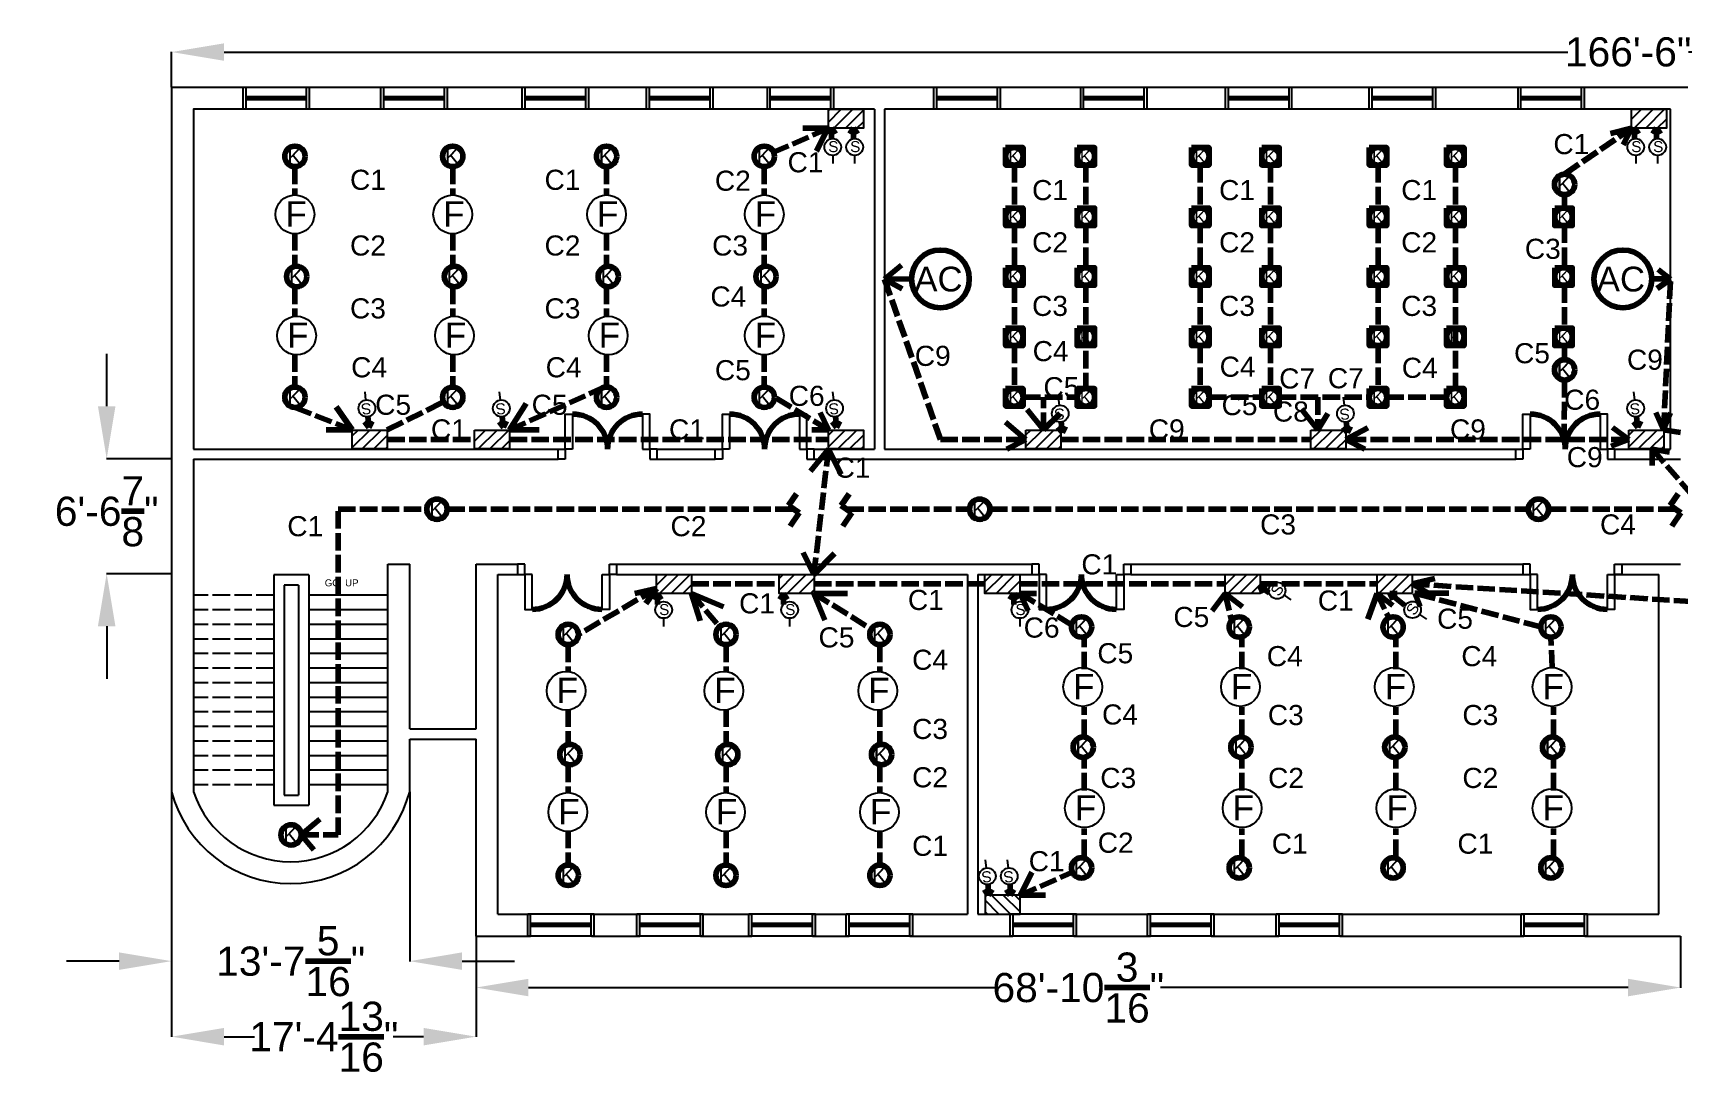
# Model space of a CAD drawing. Header units: inches. Extents: x -110 to 2061, y -108 to 604.
# Drawn here: x -110 to 1018, y -108 to 604 of the extents above; entities that cross this region are included whole.
import ezdxf

# ---------------------------------------------------------------- set-up
doc = ezdxf.new("R2010")
doc.units = ezdxf.units.IN
doc.header["$MEASUREMENT"] = 0
for name, pattern in [('ACAD_ISO02W100', [15, 12, -3]), ('ACAD_ISO03W100', [30, 12, -18]), ('DASHDOT', [1, 0.5, -0.25, 0, -0.25])]:
    doc.linetypes.add(name, pattern=pattern)
doc.layers.add('Conduit', color=131, linetype='Continuous', plot=False)
for name, color, linetype in [('Door', 40, 'Continuous'), ('Fan', 5, 'Continuous'), ('Light', 2, 'Continuous'), ('Measurement', 253, 'Continuous'), ('Sitchboard', 220, 'Continuous'), ('Socket', 110, 'Continuous'), ('Stairase', 120, 'Continuous'), ('Window', 90, 'Continuous')]:
    doc.layers.add(name, color=color, linetype=linetype)
doc.styles.get("Standard").update_dxf_attribs({"font": 'arial.ttf'})
doc.dimstyles.new('Annotative', dxfattribs={"dimscale": 0, "dimtxt": 20, "dimasz": 36, "dimexe": 0.18, "dimexo": 0.0625, "dimgap": 0.09, "dimtad": 0, "dimtih": 1, "dimtoh": 1, "dimdec": 4, "dimzin": 0, "dimdsep": 46, "dimlunit": 4, "dimtxsty": 'Standard', "dimcen": 0.09, "dimadec": 0, "dimazin": 0, "dimtfac": 1, "dimtdec": 4, "dimtofl": 0, "dimtmove": 0, "dimatfit": 3, "dimfxl": 1, "dimtolj": 1, "dimtzin": 0, "dimarcsym": 0})

# ---------------------------------------------------------------- blocks, each defined once
blk = doc.blocks.new('Door large')
at = {"layer": 'Door'}
for points in [[(-53, -36), (-58, -36), (-58, -12), (-53, -12)], [(-5, -36), (0, -36), (0, -12), (-5, -12)], [(-58, -43), (-63, -43), (-63, -36), (-58, -36)], [(0, -43), (5, -43), (5, -36), (0, -36)]]:
    blk.add_lwpolyline(points, close=True, dxfattribs=at)
at = {"layer": 'Door', "lineweight": 100}
for centre, start, end in [((-53, -36), 0, 90), ((-5, -36), 90, 180)]:
    blk.add_arc(centre, 24, start, end, dxfattribs=at)
blk = doc.blocks.new('*U19')
at = {"layer": 'Window'}
for p, q in [((-46.8, 0), (-46.8, 15)), ((-44.8, 15), (-46.8, 15)), ((-44.8, 0), (-44.8, 15)), ((-3.2, 15), (-44.8, 15)), ((-3.2, 0), (-3.2, 15)), ((-1.2, 15), (-3.2, 15)), ((-1.2, 0), (-1.2, 15)), ((-44.8, 0), (-46.8, 0)), ((-3.2, 8.5), (-44.8, 8.5)), ((-3.2, 7.5), (-44.8, 7.5)), ((-3.2, 6.5), (-44.8, 6.5)), ((-3.2, 0), (-44.8, 0)), ((-1.2, 0), (-3.2, 0))]:
    blk.add_line(p, q, dxfattribs=at)
blk = doc.blocks.new('Tubelight')
at = {"layer": 'Conduit', "lineweight": 100}
h = blk.add_hatch(dxfattribs=at)
h.set_pattern_fill('ANSI31', color=256)
h.paths.add_polyline_path([(-30.3, -11.1), (-17.4, -11.1), (-17.4, 3.9), (-30.3, 3.9)], flags=9)
at = {"layer": 'Light', "lineweight": 100}
blk.add_circle((-24, -3.5), 6.99, dxfattribs=at)
blk.add_text('K', height=10.7, dxfattribs=at).set_placement((-29.4, -8.8))
blk = doc.blocks.new('Fan')
at = {"layer": 'Fan'}
blk.add_circle((0, 0), 13.3, dxfattribs=at)
at = {"layer": 'Fan', "lineweight": 100}
blk.add_text('F', height=17.3, dxfattribs=at).set_placement((-6.6, -8.4))
blk = doc.blocks.new('Switchboard')
at = {"layer": 'Sitchboard'}
h = blk.add_hatch(dxfattribs=at)
h.set_pattern_fill('ANSI31', color=256, scale=45)
h.set_pattern_definition([(45, (-544.183, -388.709), (-3.977476, 3.977476), [])])
h.paths.add_polyline_path([(-12, 6.5), (12, 6.5), (12, -6.5), (-12, -6.5)])
blk.add_lwpolyline([(-12, 6.5), (12, 6.5), (12, -6.5), (-12, -6.5)], close=True, dxfattribs=at)
blk = doc.blocks.new('Recessed Light')
at = {"layer": 'Light', "lineweight": 100}
blk.add_lwpolyline([(-6, 6), (6, 6), (6, -6), (-6, -6)], close=True, dxfattribs=at)
blk.add_circle((0, 0), 6, dxfattribs=at)
blk.add_text('K', height=8.42, dxfattribs=at).set_placement((-4.2, -4.3))
blk = doc.blocks.new('2 pin socket')
at = {"layer": 'Socket'}
blk.add_line((0, -5.7), (0, -11.4), dxfattribs=at)
blk.add_circle((0, 0), 5.73, dxfattribs=at)
at = {"layer": 'Socket', "lineweight": 100}
blk.add_text('S', height=7.54, dxfattribs=at).set_placement((-3.1, -3.5))
blk = doc.blocks.new('_Open90')
at = {"color": 0, "linetype": 'ByBlock', "lineweight": -2}
for p, q in [((-4.1, 2.6), (0, 0)), ((-4.1, -2.6), (0, 0)), ((0, 0), (-1, 0))]:
    blk.add_line(p, q, dxfattribs=at)
blk = doc.blocks.new('3 PIN SOCKET')
at = {"layer": 'Socket'}
blk.add_blockref('2 pin socket', (0, 0), dxfattribs=at)
blk = doc.blocks.new('*D21')
at = {"layer": 'Defpoints', "color": 0, "lineweight": 100, "transparency": 16777216}
for p in [(1983, 591.2), (-15, 567), (1983, 567)]:
    blk.add_point(p, dxfattribs=at)
at = {"layer": 'Measurement', "color": 0, "lineweight": -2, "transparency": 16777216}
for p, q in [((-15, 567.1), (-15, 591.4)), ((21, 591.2), (942.7, 591.2)), ((1947, 591.2), (1025.3, 591.2)), ((1983, 567.1), (1983, 591.4))]:
    blk.add_line(p, q, dxfattribs=at)
at = {"layer": 'Measurement', "color": 0, "lineweight": 100, "transparency": 16777216}
for points in [[(21, 597.2), (21, 585.2), (-15, 591.2)], [(1947, 597.2), (1947, 585.2), (1983, 591.2)]]:
    blk.add_solid(points, dxfattribs=at)
at = {"layer": 'Measurement', "color": 0, "lineweight": 100, "transparency": 16777216, "insert": (984, 591.2), "char_height": 20, "attachment_point": 5}
blk.add_mtext('\\A1;166\'-6"', dxfattribs=at)
blk = doc.blocks.new('*D24')
at = {"layer": 'Defpoints', "color": 0, "lineweight": 100, "transparency": 16777216}
for p in [(193.8, -15), (1020, -15), (1020, -50.3)]:
    blk.add_point(p, dxfattribs=at)
at = {"layer": 'Measurement', "color": 0, "lineweight": -2, "transparency": 16777216}
for p, q in [((193.8, -15.1), (193.8, -50.5)), ((1020, -15.1), (1020, -50.5)), ((229.8, -50.3), (550.6, -50.3)), ((984, -50.3), (663.2, -50.3))]:
    blk.add_line(p, q, dxfattribs=at)
at = {"layer": 'Measurement', "color": 0, "lineweight": 100, "transparency": 16777216}
for points in [[(229.8, -44.3), (229.8, -56.3), (193.8, -50.3)], [(984, -44.3), (984, -56.3), (1020, -50.3)]]:
    blk.add_solid(points, dxfattribs=at)
at = {"layer": 'Measurement', "color": 0, "lineweight": 100, "transparency": 16777216, "insert": (606.9, -50.3), "char_height": 20, "attachment_point": 5}
blk.add_mtext('\\A1;68\'-10{\\H1x;\\S3/16;}"', dxfattribs=at)
blk = doc.blocks.new('*D27')
at = {"layer": 'Defpoints', "color": 0, "lineweight": 100, "transparency": 16777216}
for p in [(-15, 84), (193.8, -15), (-15, -84)]:
    blk.add_point(p, dxfattribs=at)
at = {"layer": 'Measurement', "color": 0, "lineweight": -2, "transparency": 16777216}
for p, q in [((-15, 83.9), (-15, -84.2)), ((193.8, -15.1), (193.8, -84.2)), ((21, -84), (41.8, -84)), ((157.8, -84), (137, -84))]:
    blk.add_line(p, q, dxfattribs=at)
at = {"layer": 'Measurement', "color": 0, "lineweight": 100, "transparency": 16777216}
for points in [[(21, -78), (21, -90), (-15, -84)], [(157.8, -78), (157.8, -90), (193.8, -84)]]:
    blk.add_solid(points, dxfattribs=at)
at = {"layer": 'Measurement', "color": 0, "lineweight": 100, "transparency": 16777216, "insert": (89.4, -84), "char_height": 20, "attachment_point": 5}
blk.add_mtext('\\A1;17\'-4{\\H1x;\\S13/16;}"', dxfattribs=at)
blk = doc.blocks.new('*D30')
at = {"layer": 'Defpoints', "color": 0, "lineweight": 100, "transparency": 16777216}
for p in [(-15, 84), (148.3, 84), (-15, -32.2)]:
    blk.add_point(p, dxfattribs=at)
at = {"layer": 'Measurement', "color": 0, "lineweight": -2, "transparency": 16777216}
for p, q in [((-15, 83.9), (-15, -32.4)), ((148.3, 83.9), (148.3, -32.4)), ((-51, -32.2), (-87, -32.2)), ((184.3, -32.2), (220.3, -32.2))]:
    blk.add_line(p, q, dxfattribs=at)
at = {"layer": 'Measurement', "color": 0, "lineweight": 100, "transparency": 16777216}
for points in [[(-51, -26.2), (-51, -38.2), (-15, -32.2)], [(184.3, -26.2), (184.3, -38.2), (148.3, -32.2)]]:
    blk.add_solid(points, dxfattribs=at)
at = {"layer": 'Measurement', "color": 0, "lineweight": 100, "transparency": 16777216, "insert": (66.7, -32.2), "char_height": 20, "attachment_point": 5}
blk.add_mtext('\\A1;13\'-7{\\H1x;\\S5/16;}"', dxfattribs=at)
blk = doc.blocks.new('*D31')
at = {"layer": 'Defpoints', "color": 0, "lineweight": 100, "transparency": 16777216}
for p in [(-15, 312.3), (-59.5, 233.5), (-15, 233.5)]:
    blk.add_point(p, dxfattribs=at)
at = {"layer": 'Measurement', "color": 0, "lineweight": -2, "transparency": 16777216}
for p, q in [((-59.5, 348.3), (-59.5, 384.3)), ((-15.1, 312.3), (-59.7, 312.3)), ((-15.1, 233.5), (-59.7, 233.5)), ((-59.5, 197.5), (-59.5, 161.5))]:
    blk.add_line(p, q, dxfattribs=at)
at = {"layer": 'Measurement', "color": 0, "lineweight": 100, "transparency": 16777216}
for points in [[(-65.5, 348.3), (-53.5, 348.3), (-59.5, 312.3)], [(-65.5, 197.5), (-53.5, 197.5), (-59.5, 233.5)]]:
    blk.add_solid(points, dxfattribs=at)
at = {"layer": 'Measurement', "color": 0, "lineweight": 100, "transparency": 16777216, "insert": (-59.5, 276.3), "char_height": 20, "attachment_point": 5}
blk.add_mtext('\\A1;6\'-6{\\H1x;\\S7/8;}"', dxfattribs=at)
blk = doc.blocks.new('AC')
at = {"layer": 'Fan', "lineweight": 100}
blk.add_circle((12.7, 0), 19.8, dxfattribs=at)
at = {"layer": 'Fan', "linetype": 'ACAD_ISO03W100', "lineweight": 158}
blk.add_text('AC', height=17, dxfattribs=at).set_placement((-5.1, -8.6))

msp = doc.modelspace()

# ---------------------------------------------------------------- linework, layer by layer
for p, q in [((467, 552), (467, 319)), ((474, 552), (474, 319)), ((1013, 319), (1013, 552)), ((0, 319), (250.05404, 319)), ((318.05404, 319), (362.76605, 319)), ((425.76605, 319), (467, 319)), ((474, 319), (906.85683, 319)), ((974.85683, 319), (1013, 319)), ((0, 312), (250.05404, 312)), ((318.05404, 312), (357.76605, 312)), ((425.76605, 312), (906.85683, 312)), ((974.85683, 312), (1020, 312)), ((133.31712, 84), (133.31712, 240)), ((133.31712, 240), (148.31712, 240)), ((148.31712, 127), (148.31712, 240)), ((193.8, 240), (222.26292, 240)), ((193.8, 127), (193.8, 240)), ((290.26292, 240), (574.99844, 240)), ((642.99844, 240), (911.73631, 240)), ((974.73631, 240), (1020, 240)), ((208.8, 233), (222.26292, 233)), ((208.8, 0), (208.8, 233)), ((290.26292, 233), (531, 233)), ((531, 233), (531, 0)), ((538, 233), (538, 0)), ((538, 233), (579.99844, 233)), ((642.99844, 233), (911.73631, 233)), ((969.73631, 233), (1005, 233)), ((1005, 0), (1005, 233)), ((148.31712, 127), (193.8, 127)), ((148.31712, 120), (193.8, 120)), ((148.31712, 84), (148.31712, 120)), ((193.8, -15), (193.8, 120))]:
    msp.add_line(p, q)
for points in [[(36.00885, 567), (-15, 567), (-15, 84)], [(130.53299, 567), (77.69648, 567)], [(227.49637, 567), (172.22062, 567)], [(312.75762, 567), (269.184, 567)], [(395.5977, 567), (354.44525, 567)], [(509.78027, 567), (437.28533, 567)], [(610.47381, 567), (551.4679, 567)], [(709.76883, 567), (652.16144, 567)], [(808.36459, 567), (751.45646, 567)], [(910.45666, 567), (850.05222, 567)], [(1556.77521, 567), (952.14429, 567)], [(36.00885, 552), (0, 552), (0, 319)], [(130.53299, 552), (77.69648, 552)], [(227.49637, 552), (172.22062, 552)], [(312.75762, 552), (269.184, 552)], [(395.5977, 552), (354.44525, 552)], [(467, 552), (435.50379, 552)], [(509.78027, 552), (474, 552)], [(610.47381, 552), (551.4679, 552)], [(709.76883, 552), (652.16144, 552)], [(808.36459, 552), (751.45646, 552)], [(910.45666, 552), (850.05222, 552)], [(1013, 552), (952.14429, 552)], [(0, 312), (0, 240)], [(0, 240), (0, 84)], [(208.8, 0), (231.23885, 0)], [(272.92648, 0), (306.05974, 0)], [(347.74737, 0), (382.97842, 0)], [(424.66605, 0), (449.67044, 0)], [(491.35807, 0), (531, 0)], [(538, 0), (566.90438, 0)], [(603.74382, 0), (656.38936, 0)], [(698.07699, 0), (744.4962, 0)], [(786.18383, 0), (912.53048, 0)], [(954.21811, 0), (1005, 0)], [(193.8, -15), (231.23885, -15)], [(272.92648, -15), (306.05974, -15)], [(347.74737, -15), (382.97842, -15)], [(424.66605, -15), (449.67044, -15)], [(491.35807, -15), (562.05618, -15)], [(603.74382, -15), (656.38936, -15)], [(698.07699, -15), (744.4962, -15)], [(786.18383, -15), (912.53048, -15)], [(954.21811, -15), (1020, -15)]]:
    msp.add_lwpolyline(points)
for centre, radius, start, end in [((66.65856, 105.43238), 84.42433, 194.70633989, 345.29366011), ((66.65856, 106.28503), 70.28503, 198.48561324, 341.51438676)]:
    msp.add_arc(centre, radius, start, end)
at = {"layer": 'Conduit', "linetype": 'ACAD_ISO02W100', "lineweight": 158}
for p, q in [((435.50379, 538.94588), (397.9317, 522.48586)), ((940.39473, 507.43644), (986.24571, 538.94588)), ((69.62248, 512.68968), (69.62248, 493.13539)), ((177.81005, 512.68968), (177.81005, 493.13539)), ((283.34075, 512.68968), (283.34075, 493.13539)), ((391.52831, 512.68968), (391.52831, 493.13539)), ((563.03416, 513.68059), (563.03416, 484.23383)), ((612.10241, 513.68059), (612.10241, 484.23383)), ((690.57471, 513.68059), (690.57471, 484.23383)), ((738.67647, 513.68059), (738.67647, 484.23383)), ((812.48444, 513.68059), (812.48444, 484.23383)), ((865.50001, 513.68059), (865.50001, 484.23383)), ((940.39473, 493.4546), (940.39473, 484.19419)), ((69.62248, 467.14099), (69.62248, 444.16923)), ((177.81005, 467.14099), (177.81005, 444.16923)), ((283.34075, 467.14099), (283.34075, 444.16923)), ((391.52831, 467.14099), (391.52831, 444.16923)), ((563.03416, 472.23383), (563.03416, 443.2763)), ((612.10241, 472.23383), (612.10241, 443.2763)), ((690.57471, 472.23383), (690.57471, 443.2763)), ((738.67647, 472.23383), (738.67647, 443.2763)), ((812.48444, 472.23383), (812.48444, 443.2763)), ((865.50001, 472.23383), (865.50001, 443.2763)), ((940.39473, 472.27348), (940.39473, 443.23665)), ((69.62248, 430.38337), (69.62248, 409.99824)), ((177.81005, 430.38337), (177.81005, 409.99824)), ((283.34075, 430.38337), (283.34075, 409.99824)), ((391.52831, 430.38337), (391.52831, 409.99824)), ((474, 435.5), (512.34506, 325.52706)), ((563.03416, 431.2763), (563.03416, 401.92949)), ((612.10241, 431.2763), (612.10241, 360.48251)), ((690.57471, 431.2763), (690.57471, 401.92949)), ((738.67647, 431.2763), (738.67647, 401.92949)), ((812.48444, 431.2763), (812.48444, 401.92949)), ((865.50001, 431.2763), (865.50001, 360.48251)), ((940.39473, 431.31594), (940.39473, 401.88984)), ((1008.34832, 332.05412), (1013, 435.5)), ((69.62248, 384.00384), (69.62248, 361.47342)), ((177.81005, 384.00384), (177.81005, 361.47342)), ((283.34075, 384.00384), (283.34075, 361.47342)), ((391.52831, 384.00384), (391.52831, 361.47342)), ((563.03416, 389.92949), (563.03416, 360.48251)), ((690.57471, 389.92949), (690.57471, 360.48251)), ((738.67647, 389.92949), (738.67647, 360.48251)), ((812.48444, 389.92949), (812.48444, 360.48251)), ((940.39473, 389.96913), (940.39473, 380.25361)), ((940.39473, 366.27178), (939.95223, 325.52706)), ((132.93083, 332.05412), (171.55655, 351.35732)), ((216.81446, 332.05412), (280.4588, 360.85175)), ((435.50379, 332.05412), (398.51923, 354.48251)), ((569.03416, 354.48251), (606.10241, 354.48251)), ((582.97086, 332.05412), (582.97086, 354.48251)), ((696.57471, 354.48251), (733.20367, 354.48251)), ((744.37645, 354.48251), (807.01164, 354.48251)), ((771.13385, 354.48251), (771.13385, 332.05412)), ((818.18442, 354.48251), (859.50001, 354.48251)), ((69.62248, 347.49159), (108.95272, 332.05412)), ((1008.34832, 332.05412), (1020, 330.42884)), ((132.93083, 325.52706), (192.83636, 325.52706)), ((216.81446, 325.52706), (435.50379, 325.52706)), ((435.50379, 319), (425.60758, 233)), ((512.34506, 325.52706), (570.98181, 325.52706)), ((594.95992, 325.52706), (766.38832, 325.52706)), ((984.37021, 325.52706), (790.36642, 325.52706)), ((1086.96452, 219.02299), (1000.47796, 319)), ((99.18915, 54.36963), (99.18915, 277.69448)), ((99.18915, 277.69448), (160.04224, 277.69448)), ((174.02407, 277.69448), (411.74017, 277.69448)), ((447.90398, 277.69448), (532.25857, 277.69448)), ((546.2404, 277.69448), (915.49884, 277.69448)), ((929.48067, 277.69448), (1016.50867, 277.69448)), ((341.51851, 226.47294), (401.62947, 226.47294)), ((425.60758, 226.47294), (542.8229, 226.47294)), ((566.801, 226.47294), (707.60481, 226.47294)), ((731.58292, 226.47294), (811.79488, 226.47294)), ((835.77299, 226.47294), (1086.96452, 210.67856)), ((317.5404, 223.31995), (264.0643, 191.85535)), ((341.51851, 219.94588), (360.74815, 197.1946)), ((425.60758, 219.94588), (464.85455, 195.54639)), ((566.90438, 219.94588), (602.28006, 198.49316)), ((707.60481, 219.94588), (712.05527, 201.58519)), ((811.79488, 219.94588), (819.79494, 203.25067)), ((924.01258, 196.94619), (837.6341, 220.20264)), ((257.07338, 184.86444), (257.07338, 166.42045)), ((365.26095, 184.86444), (365.26095, 166.42045)), ((470.79165, 184.86444), (470.79165, 166.42045)), ((610.87986, 167.99617), (610.87986, 190.52658)), ((719.06742, 167.99617), (719.06742, 190.52658)), ((824.59812, 167.99617), (824.59812, 190.52658)), ((931.78933, 169.16419), (931.0035, 189.95527)), ((257.07338, 140.42605), (257.07338, 116.34398)), ((365.26095, 140.42605), (365.26095, 116.34398)), ((470.79165, 140.42605), (470.79165, 116.34398)), ((610.87986, 121.61664), (610.87986, 142.00177)), ((719.06742, 121.61664), (719.06742, 142.00177)), ((824.59812, 121.61664), (824.59812, 142.00177)), ((932.78569, 121.61664), (932.78569, 142.00177)), ((257.07338, 102.55813), (257.07338, 83.2833)), ((365.26095, 102.55813), (365.26095, 83.2833)), ((470.79165, 102.55813), (470.79165, 83.2833)), ((610.87986, 84.85902), (610.87986, 107.83078)), ((719.06742, 84.85902), (719.06742, 107.83078)), ((824.59812, 84.85902), (824.59812, 107.83078)), ((932.78569, 84.85902), (932.78569, 107.83078)), ((73.92757, 54.36963), (86.79475, 65.17496)), ((257.07338, 57.2889), (257.07338, 33.64818)), ((365.26095, 57.2889), (365.26095, 33.64818)), ((470.79165, 57.2889), (470.79165, 33.64818)), ((610.87986, 39.31033), (610.87986, 58.86462)), ((719.06742, 39.31033), (719.06742, 58.86462)), ((824.59812, 39.31033), (824.59812, 58.86462)), ((932.78569, 39.31033), (932.78569, 58.86462)), ((73.92757, 54.36963), (99.18915, 54.36963)), ((566.90438, 13.05412), (604.47647, 29.51414))]:
    msp.add_line(p, q, dxfattribs=at)
at = {"layer": 'Conduit', "lineweight": 158}
for p, q in [((435.50379, 538.94588), (417.92481, 538.94588)), ((417.92481, 538.94588), (435.08029, 538.94588)), ((435.08029, 538.94588), (427.44146, 523.15358)), ((986.24571, 538.94588), (971.8651, 535.41389)), ((986.24571, 538.94588), (980.67839, 527.58603)), ((980.67839, 527.58603), (986.24571, 538.94588)), ((474, 435.5), (485.69517, 445.1681)), ((485.69517, 445.1681), (474, 435.5)), ((1004.68301, 442.18207), (1013, 435.5)), ((492.5353, 435.62166), (474, 435.5)), ((474, 435.5), (486.04436, 428.76885)), ((1000.20674, 435.62166), (1013, 435.62166)), ((1013, 435.5), (1003.91086, 429.15164)), ((216.81446, 332.05412), (228.25778, 350.2343)), ((108.95272, 332.05412), (97.96477, 347.92323)), ((97.96477, 347.92323), (108.95272, 332.05412)), ((435.50379, 332.05412), (429.90483, 343.93967)), ((429.90483, 343.93967), (435.50379, 332.05412)), ((582.97086, 332.05412), (571.7496, 346.15888)), ((582.97086, 332.05412), (594.49877, 343.23531)), ((759.96151, 346.26799), (771.13385, 332.05412)), ((771.13385, 332.05412), (778.03736, 343.26831)), ((1008.34832, 332.05412), (1003.00453, 344.01744)), ((1003.00453, 344.01744), (1008.34832, 332.05412)), ((1008.34832, 332.05412), (1013, 343.87707)), ((108.95272, 332.05412), (91.02609, 332.05412)), ((216.81446, 332.05412), (237.12387, 332.05412)), ((237.12387, 332.05412), (216.81446, 332.05412)), ((435.50379, 332.05412), (424.086, 332.05412)), ((557.03416, 337.37136), (570.98181, 325.52706)), ((790.36642, 325.52706), (805.46701, 333.42311)), ((973.36531, 333.81862), (984.37021, 325.52706)), ((435.50379, 319), (423.26605, 303.87675)), ((435.50379, 319), (444.15431, 301.48574)), ((570.98181, 325.52706), (557.77815, 319)), ((790.36642, 325.52706), (803.2937, 319)), ((984.37021, 325.52706), (972.35683, 321.00585)), ((1000.47796, 319), (1000.47796, 307.65359)), ((1000.47796, 319), (1012.37385, 316.82484)), ((425.60758, 233), (418.12591, 248.08043)), ((439.71712, 247.29618), (425.60758, 233)), ((835.77299, 226.47294), (851.4316, 230.1729)), ((851.4316, 230.1729), (835.77299, 226.47294)), ((835.77299, 226.47294), (846.74098, 220.20264)), ((317.5404, 223.31995), (302.74817, 220.00665)), ((302.74817, 220.00665), (317.5404, 223.31995)), ((317.5404, 223.31995), (310.31037, 212.99015)), ((341.51851, 219.94588), (363.57848, 210.72163)), ((363.57848, 210.72163), (341.51851, 219.94588)), ((341.51851, 219.94588), (347.58094, 201.13067)), ((425.60758, 219.94588), (448.59397, 219.94588)), ((448.59397, 219.94588), (425.60758, 219.94588)), ((425.60758, 219.94588), (433.05351, 201.58738)), ((572.50334, 208.06033), (566.90438, 219.94588)), ((566.90438, 219.94588), (578.32217, 219.94588)), ((707.60481, 219.94588), (698.60393, 208.04443)), ((698.60393, 208.04443), (707.60481, 219.94588)), ((707.60481, 219.94588), (719.59386, 210.87873)), ((811.79488, 219.94588), (805.48049, 202.36411)), ((805.48049, 202.36411), (811.79488, 219.94588)), ((811.79488, 219.94588), (822.58253, 211.59827)), ((837.6341, 220.20264), (861.00929, 220.20264)), ((861.00929, 220.20264), (837.6341, 220.20264)), ((837.6341, 220.20264), (841.44012, 210.89214)), ((86.79475, 65.17496), (73.92757, 54.36963)), ((73.92757, 54.36963), (82.55961, 44.09045)), ((567.32788, 13.05412), (574.96671, 28.84642)), ((584.48336, 13.05412), (567.32788, 13.05412))]:
    msp.add_line(p, q, dxfattribs=at)
at = {"layer": 'Conduit', "linetype": 'ACAD_ISO02W100', "lineweight": 158}
for points in [[(413.52873, 288.33935), (408.0633, 280.14767), (415.41704, 275.2413), (409.2539, 266.00389)], [(449.69255, 288.33935), (444.22711, 280.14767), (451.58085, 275.2413), (445.41771, 266.00389)], [(1018.29723, 288.33935), (1012.8318, 280.14767), (1020.18554, 275.2413), (1014.0224, 266.00389)]]:
    msp.add_lwpolyline(points, dxfattribs=at)
at = {"layer": 'Socket', "lineweight": 100}
for p, q in [((437.70184, 538.21616), (437.67395, 531.71015)), ((452.74416, 538.21616), (452.71627, 531.71015)), ((988.44377, 538.21616), (988.41588, 531.71015)), ((1003.48608, 538.21616), (1003.45819, 531.71015)), ((120.29067, 334.72724), (119.56708, 341.19294)), ((212.49907, 334.72724), (211.77548, 341.19294)), ((441.04961, 334.72724), (440.32601, 341.19294)), ((990.50061, 334.72724), (989.77702, 341.19294)), ((595.83501, 331.0745), (595.11142, 337.5402)), ((791.4172, 331.0745), (790.69361, 337.5402)), ((318.25762, 218.94588), (318.22973, 212.43987)), ((404.68765, 218.94588), (404.65976, 212.43987)), ((562.59996, 218.94588), (562.57207, 212.43987)), ((732.31033, 224.10421), (737.71299, 220.47928)), ((820.61605, 219.94588), (830.59172, 211.89571)), ((545.12433, 13.78385), (545.09644, 20.28985)), ((560.16665, 13.78385), (560.13876, 20.28985))]:
    msp.add_line(p, q, dxfattribs=at)
at = {"layer": 'Stairase'}
for p, q in [((55.12861, 232.68788), (55.12861, 74.68788)), ((79.12861, 232.68788), (55.12861, 232.68788)), ((62.12861, 225.68788), (62.12861, 81.68788)), ((72.12861, 225.68788), (62.12861, 225.68788)), ((72.12861, 225.68788), (72.12861, 81.68788)), ((79.12861, 232.68788), (79.12861, 74.68788)), ((133.31712, 218.68788), (79.12861, 218.68788)), ((133.31712, 208.68788), (79.12861, 208.68788)), ((133.31712, 208.68788), (79.12861, 208.68788)), ((133.31712, 198.68788), (79.12861, 198.68788)), ((133.31712, 188.68788), (79.12861, 188.68788)), ((133.31712, 178.68788), (79.12861, 178.68788)), ((133.31712, 168.68788), (79.12861, 168.68788)), ((133.31712, 158.68788), (79.12861, 158.68788)), ((133.31712, 148.68788), (79.12861, 148.68788)), ((133.31712, 138.68788), (79.12861, 138.68788)), ((133.31712, 128.68788), (79.12861, 128.68788)), ((133.31712, 118.68788), (79.12861, 118.68788)), ((133.31712, 108.68788), (79.12861, 108.68788)), ((133.31712, 98.68788), (79.12861, 98.68788)), ((62.12861, 81.68788), (72.12861, 81.68788)), ((133.31712, 88.68788), (79.12861, 88.68788)), ((55.12861, 74.68788), (79.12861, 74.68788))]:
    msp.add_line(p, q, dxfattribs=at)
at = {"layer": 'Stairase', "linetype": 'ACAD_ISO02W100'}
for p, q in [((55.12861, 218.68788), (0, 218.68788)), ((55.12861, 208.68788), (0, 208.68788)), ((55.12861, 208.68788), (0, 208.68788)), ((55.12861, 198.68788), (0, 198.68788)), ((55.12861, 188.68788), (0, 188.68788)), ((55.12861, 178.68788), (0, 178.68788)), ((55.12861, 168.68788), (0, 168.68788)), ((55.12861, 158.68788), (0, 158.68788)), ((55.12861, 148.68788), (0, 148.68788)), ((55.12861, 138.68788), (0, 138.68788)), ((55.12861, 128.68788), (0, 128.68788)), ((55.12861, 118.68788), (0, 118.68788)), ((55.12861, 108.68788), (0, 108.68788)), ((55.12861, 98.68788), (0, 98.68788)), ((55.12861, 88.68788), (0, 88.68788))]:
    msp.add_line(p, q, dxfattribs=at)

# ---------------------------------------------------------------- block references
at = {"layer": 'Conduit', "linetype": 'ACAD_ISO03W100', "lineweight": 158}
for p in [(499.61387, 435.62166), (967.66579, 435.62166)]:
    msp.add_blockref('AC', p, dxfattribs=at)
at = {"layer": 'Door', "linetype": 'DASHDOT', "lineweight": 100}
msp.add_blockref('Tubelight', (90.93666, 57.86963), dxfattribs=at)
at = {"layer": 'Fan', "lineweight": 100}
for p, rotation in [((118.95444, 346.88805), 186.1399152040326), ((211.16283, 346.88805), 186.1399152040326), ((439.71337, 346.88805), 186.1399152040326), ((594.49877, 343.23531), 186.1399152040326), ((790.08097, 343.23531), 186.1399152040326), ((989.16437, 346.88805), 186.1399152040326), ((743.25932, 221.91032), 56.38585461839783), ((836.13805, 208.72473), 56.38585461839783), ((544.4838, 25.98496), 186.1399152040326), ((559.52611, 25.98496), 186.1399152040326)]:
    msp.add_blockref('2 pin socket', p, dxfattribs=dict(at, rotation=rotation))
for name, p in [('Tubelight', (191.03316, 281.19448)), ('Tubelight', (563.24948, 281.19448)), ('Tubelight', (946.48975, 281.19448)), ('2 pin socket', (322.4919, 208.6132)), ('2 pin socket', (408.92194, 208.6132)), ('2 pin socket', (566.83425, 208.6132))]:
    msp.add_blockref(name, p, dxfattribs=at)
at = {"layer": 'Light', "lineweight": 100}
for p in [(563.03416, 519.68059), (612.10241, 519.68059), (690.57471, 519.68059), (738.67647, 519.68059), (812.48444, 519.68059), (865.50001, 519.68059), (563.03416, 478.23383), (612.10241, 478.23383), (690.57471, 478.23383), (738.67647, 478.23383), (812.48444, 478.23383), (865.50001, 478.23383), (939.70615, 478.23383), (563.03416, 437.2763), (612.10241, 437.2763), (690.57471, 437.2763), (738.67647, 437.2763), (812.48444, 437.2763), (865.50001, 437.2763), (939.70615, 437.2763), (563.03416, 395.92949), (612.10241, 395.92949), (690.57471, 395.92949), (738.67647, 395.92949), (812.48444, 395.92949), (865.50001, 395.92949), (939.70615, 395.92949), (563.03416, 354.48251), (612.10241, 354.48251), (690.57471, 354.48251), (738.67647, 354.48251), (812.48444, 354.48251), (865.50001, 354.48251)]:
    msp.add_blockref('Recessed Light', p, dxfattribs=at)
at = {"layer": 'Socket', "lineweight": 100}
for p in [(438.45724, 526.08772), (453.49955, 526.08772), (989.19916, 526.08772), (1004.24148, 526.08772)]:
    msp.add_blockref('3 PIN SOCKET', p, dxfattribs=at)
for p, rotation in [((437.70184, 539.21616), 90), ((452.74416, 539.21616), 90), ((988.44377, 539.21616), 90), ((1003.48608, 539.21616), 90), ((731.47755, 224.65781), 146.3858546183978), ((318.25762, 219.94588), 90), ((404.68765, 219.94588), 90), ((562.59996, 219.94588), 90), ((820.61605, 219.94588), 146.3858546183978)]:
    msp.add_blockref('_Open90', p, dxfattribs=dict(at, rotation=rotation))
at = {"layer": 'Socket', "lineweight": 100, "xscale": -1}
for p, rotation in [((120.39763, 333.73298), 96.13990934392343), ((212.60602, 333.73298), 96.13990934392343), ((441.15656, 333.73298), 96.13990934392343), ((595.94196, 330.08023), 96.13990934392343), ((791.52416, 330.08023), 96.13990934392343), ((990.60757, 333.73298), 96.13990934392343), ((545.12433, 12.78385), 90), ((560.16665, 12.78385), 90)]:
    msp.add_blockref('_Open90', p, dxfattribs=dict(at, rotation=rotation))
at = {"layer": 'Stairase', "lineweight": 100}
for p in [(80.85266, 552), (175.37681, 552), (272.34018, 552), (357.60143, 552), (440.44151, 552), (554.62408, 552), (655.31763, 552), (754.61265, 552), (853.20841, 552), (955.30047, 552), (276.08267, -15), (350.90356, -15), (427.82224, -15), (494.51425, -15), (606.9, -15), (701.23317, -15), (789.34002, -15), (957.3743, -15)]:
    msp.add_blockref('*U19', p, dxfattribs=at)
at = {"layer": 'Stairase', "linetype": 'DASHDOT', "lineweight": 100}
for name, p in [('Switchboard', (447.49284, 545.47294)), ('Switchboard', (998.23476, 545.47294)), ('Tubelight', (93.62248, 523.18059)), ('Tubelight', (201.81005, 523.18059)), ('Tubelight', (307.34075, 523.18059)), ('Tubelight', (415.52831, 523.18059)), ('Tubelight', (964.39473, 503.94552)), ('Fan', (69.62248, 479.91658)), ('Fan', (177.81005, 479.91658)), ('Fan', (283.34075, 479.91658)), ('Fan', (391.52831, 479.91658)), ('Tubelight', (94.78886, 440.7763)), ('Tubelight', (202.97643, 440.7763)), ('Tubelight', (308.50713, 440.7763)), ('Tubelight', (416.69469, 440.7763)), ('Fan', (70.78886, 396.77943)), ('Fan', (178.97643, 396.77943)), ('Fan', (284.50713, 396.77943)), ('Fan', (391.52831, 396.77943)), ('Tubelight', (964.39473, 376.76269)), ('Tubelight', (93.62248, 357.98251)), ('Tubelight', (201.81005, 357.98251)), ('Tubelight', (307.34075, 357.98251)), ('Tubelight', (415.52831, 357.98251)), ('Switchboard', (120.94177, 325.52706)), ('Switchboard', (204.82541, 325.52706)), ('Switchboard', (447.49284, 325.52706)), ('Switchboard', (582.97086, 325.52706)), ('Switchboard', (778.37737, 325.52706)), ('Switchboard', (996.35927, 325.52706)), ('Tubelight', (633.09767, 200.44619)), ('Tubelight', (741.28524, 200.44619)), ('Tubelight', (846.81594, 200.44619)), ('Tubelight', (955.0035, 200.44619)), ('Tubelight', (281.07338, 195.35535)), ('Tubelight', (389.26095, 195.35535)), ('Tubelight', (494.79165, 195.35535)), ('Fan', (255.60308, 153.20164)), ('Fan', (363.79065, 153.20164)), ('Fan', (469.32134, 153.20164)), ('Fan', (609.88351, 155.83373)), ('Fan', (718.07107, 155.83373)), ('Fan', (823.60177, 155.83373)), ('Fan', (931.78933, 155.83373)), ('Tubelight', (282.23977, 112.95105)), ('Tubelight', (390.42733, 112.95105)), ('Tubelight', (495.95803, 112.95105)), ('Tubelight', (634.26405, 118.04189)), ('Tubelight', (742.45162, 118.04189)), ('Tubelight', (847.98232, 118.04189)), ('Tubelight', (956.16988, 118.04189)), ('Fan', (256.76946, 70.06449)), ('Fan', (364.95703, 70.06449)), ('Fan', (470.48773, 70.06449)), ('Fan', (611.04989, 72.69658)), ('Fan', (719.23745, 72.69658)), ('Fan', (824.76815, 72.69658)), ('Fan', (931.78933, 72.69658)), ('Tubelight', (281.07338, 30.15726)), ('Tubelight', (389.26095, 30.15726)), ('Tubelight', (494.79165, 30.15726)), ('Tubelight', (633.09767, 35.2481)), ('Tubelight', (741.28524, 35.2481)), ('Tubelight', (846.81594, 35.2481)), ('Tubelight', (955.0035, 35.2481))]:
    msp.add_blockref(name, p, dxfattribs=at)
at = {"layer": 'Stairase', "linetype": 'ACAD_ISO02W100', "lineweight": 100}
for p in [(313.05404, 355), (420.76605, 355), (969.85683, 355)]:
    msp.add_blockref('Door large', p, dxfattribs=at)
at = {"layer": 'Stairase', "linetype": 'ACAD_ISO02W100', "lineweight": 100, "rotation": 180}
for p in [(227.26292, 197), (579.99844, 197), (916.73631, 197)]:
    msp.add_blockref('Door large', p, dxfattribs=at)
at = {"layer": 'Stairase', "linetype": 'DASHDOT', "lineweight": 100, "rotation": 180}
for p in [(329.52945, 226.47294), (413.61853, 226.47294), (554.81195, 226.47294), (719.59386, 226.47294), (823.78393, 226.47294)]:
    msp.add_blockref('Switchboard', p, dxfattribs=at)
at = {"layer": 'Stairase', "linetype": 'DASHDOT', "lineweight": 100, "xscale": -1, "rotation": 180}
msp.add_blockref('Switchboard', (554.91533, 6.52706), dxfattribs=at)

# ---------------------------------------------------------------- texts
at = {"layer": 'Conduit', "lineweight": 158}
for s, p in [('C1', (932.72386, 521.19852)), ('C1', (407.49667, 508.75822)), ('C1', (107.3904, 496.71682)), ('C1', (240.80896, 496.71682)), ('C2', (357.64014, 496.09027)), ('C1', (575.17683, 489.65575)), ('C1', (703.42968, 489.65575)), ('C1', (828.35609, 489.65575)), ('C2', (107.3904, 451.65867)), ('C2', (240.80896, 451.65867)), ('C3', (355.74394, 451.65867)), ('C2', (575.17683, 453.83235)), ('C2', (703.42968, 453.83235)), ('C2', (828.35609, 453.83235)), ('C3', (913.15732, 449.39121)), ('C4', (354.57772, 416.69976)), ('C3', (107.3904, 408.54268)), ('C3', (240.80896, 408.54268)), ('C3', (575.17683, 410.25336)), ('C3', (703.42968, 410.25336)), ('C3', (828.35609, 410.25336)), ('C9', (494.75183, 375.98413)), ('C4', (575.57877, 379.23103)), ('C5', (905.73407, 377.81329)), ('C9', (983.19611, 373.35744)), ('C4', (108.16788, 368.14572)), ('C4', (241.58644, 368.14572)), ('C5', (357.64014, 366.16009)), ('C4', (703.83162, 368.5438)), ('C7', (744.67647, 360.48251)), ('C7', (778.03736, 360.64003)), ('C4', (828.75803, 367.79106)), ('C6', (408.28502, 348.56028)), ('C5', (582.97086, 354.48251)), ('C5', (124.64955, 342.45777)), ('C5', (231.96905, 342.45777)), ('C5', (705.16278, 342.20976)), ('C8', (740.37776, 337.7934)), ('C6', (940.17348, 345.89942)), ('C1', (162.88359, 325.52706)), ('C1', (326.15913, 325.52706)), ('C9', (655.22929, 325.52706)), ('C9', (861.80407, 325.52706)), ('C9', (941.90951, 306.53748)), ('C1', (439.71712, 299.29416)), ('C1', (64.38241, 259.18253)), ('C2', (327.21021, 259.18253)), ('C3', (731.58292, 260.37398)), ('C4', (964.69636, 260.37398)), ('C1', (608.99844, 233)), ('C1', (374.22482, 206.26993)), ('C1', (490.01842, 208.6132)), ('C1', (771.13885, 208.18936)), ('C6', (569.42682, 189.65267)), ('C5', (672.12034, 196.94619)), ('C5', (852.94944, 195.75518)), ('C5', (428.73582, 182.9325)), ('C4', (492.89541, 167.58202)), ('C5', (619.95885, 172.05286)), ('C4', (736.17243, 170.06722)), ('C4', (869.59099, 170.06722)), ('C4', (623.18115, 130.05165)), ('C3', (736.89348, 129.67967)), ('C3', (870.31204, 129.67967)), ('C3', (492.89541, 120.14326)), ('C2', (492.89541, 86.98219)), ('C3', (621.9585, 86.56368)), ('C2', (737.03455, 86.55428)), ('C2', (870.31204, 86.55428)), ('C1', (492.89541, 40.00401)), ('C2', (620.20337, 42.12268)), ('C1', (739.55497, 41.49613)), ('C1', (866.92629, 41.49613)), ('C1', (572.86725, 29.45473))]:
    msp.add_text(s, height=13.787057, dxfattribs=at).set_placement(p)
at = {"layer": 'Stairase', "linetype": 'ACAD_ISO02W100', "lineweight": 100}
msp.add_text('GO  UP', height=4.747032, dxfattribs=at).set_placement((90.03411, 224.8476))

# ---------------------------------------------------------------- dimensions: what is measured, and where the dimension line sits
at = {"layer": 'Measurement', "lineweight": 100}
for base, p1, p2, picture, middle in [((1983, 591.21225), (-15, 567), (1983, 567), '*D21', (984, 591.21225)), ((-15, -32.19391), (148.31712, 84), (-15, 84), '*D30', (66.65856, -32.19391)), ((-15, -84.00129), (193.8, -15), (-15, 84), '*D27', (89.4, -84.00129)), ((1020, -50.31781), (193.8, -15), (1020, -15), '*D24', (606.9, -50.31781))]:
    dim = msp.add_linear_dim(base=base, p1=p1, p2=p2, dimstyle='Annotative', dxfattribs=at)
    dim.commit()
    dim.dimension.update_dxf_attribs({"geometry": picture, "text_midpoint": middle})
dim = msp.add_linear_dim(base=(-59.47597, 233.47986), p1=(-15, 312.32856), p2=(-15, 233.47986), angle=90, dimstyle='Annotative', dxfattribs=at)
dim.commit()
dim.dimension.update_dxf_attribs({"geometry": '*D31', "text_midpoint": (-59.47597, 276.32856), "dimtype": 160})

doc.saveas('drawing.dxf')
